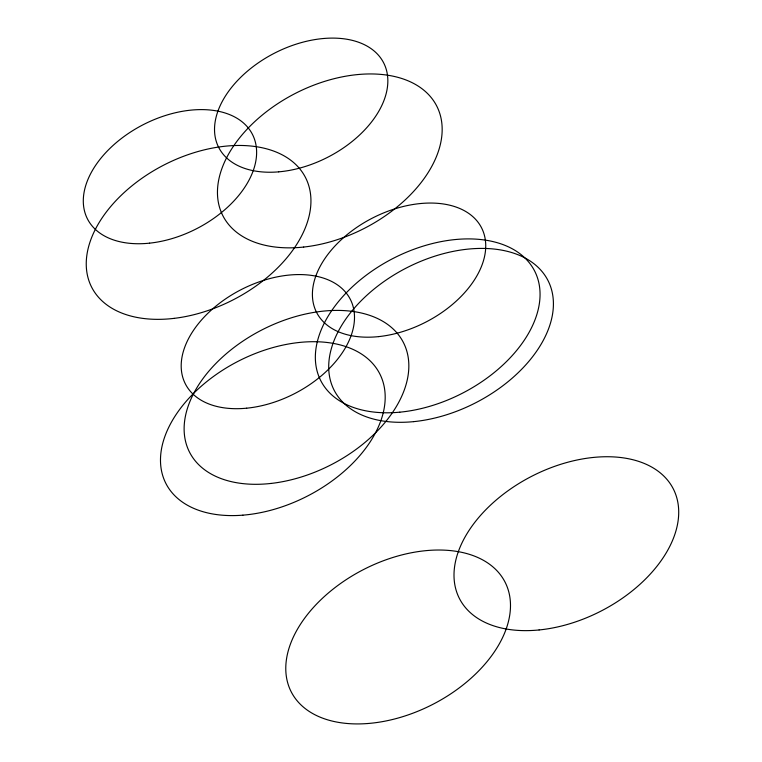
<?xml version="1.0" encoding="UTF-8"?>
<svg xmlns="http://www.w3.org/2000/svg" width="762" height="762" viewBox="0 0 762 762"><rect width="100%" height="100%" fill="white"/><g stroke="black" fill="none" stroke-linecap="round" stroke-linejoin="round"><path stroke-width="1.14" d="M278.702 171.85A92.697 58.464 -27.2 0 0 384.905 65.57A92.697 58.464 -27.2 0 0 239.935 78.086A92.697 58.464 -27.2 0 0 278.702 171.85M149.59 243.154A92.697 58.464 -27.2 0 0 253.098 135.731A92.697 58.464 -27.2 0 0 107.185 151.143A92.697 58.464 -27.2 0 0 149.59 243.154M246.65 408.194A92.697 58.464 -27.2 0 0 351.215 301.209A92.697 58.464 -27.2 0 0 205.664 315.497A92.697 58.464 -27.2 0 0 246.65 408.194M378.523 336.623A92.697 58.464 -27.2 0 0 482.26 229.286A92.697 58.464 -27.2 0 0 336.423 244.459A92.697 58.464 -27.2 0 0 378.523 336.623M303.686 247.05A120.167 75.781 -27.2 0 0 437.512 107.642A120.167 75.781 -27.2 0 0 248.25 127.997A120.167 75.781 -27.2 0 0 303.686 247.05M399.812 412.175A120.167 75.781 -27.2 0 0 535.905 273.71A120.167 75.781 -27.2 0 0 347.396 291.656A120.167 75.781 -27.2 0 0 399.812 412.175M270.996 483.441A120.167 75.781 -27.2 0 0 403.993 343.7A120.167 75.781 -27.2 0 0 214.465 364.931A120.167 75.781 -27.2 0 0 270.996 483.441M174.127 318.364A120.167 75.781 -27.2 0 0 305.791 178.108A120.167 75.781 -27.2 0 0 115.872 200.73A120.167 75.781 -27.2 0 0 174.127 318.364M367.779 723.519A120.167 75.781 -27.2 0 0 506.997 586.426A120.167 75.781 -27.2 0 0 319.64 600.97A120.167 75.781 -27.2 0 0 367.779 723.519M242.897 515.16A120.167 75.781 -27.2 0 0 381.591 377.838A120.167 75.781 -27.2 0 0 194.043 392.944A120.167 75.781 -27.2 0 0 242.897 515.16M413.737 421.634A120.167 75.781 -27.2 0 0 549.107 282.864A120.167 75.781 -27.2 0 0 360.359 301.571A120.167 75.781 -27.2 0 0 413.737 421.634M539.086 629.955A120.167 75.781 -27.2 0 0 674.389 491.157A120.167 75.781 -27.2 0 0 485.613 509.94A120.167 75.781 -27.2 0 0 539.086 629.955"/></g></svg>
